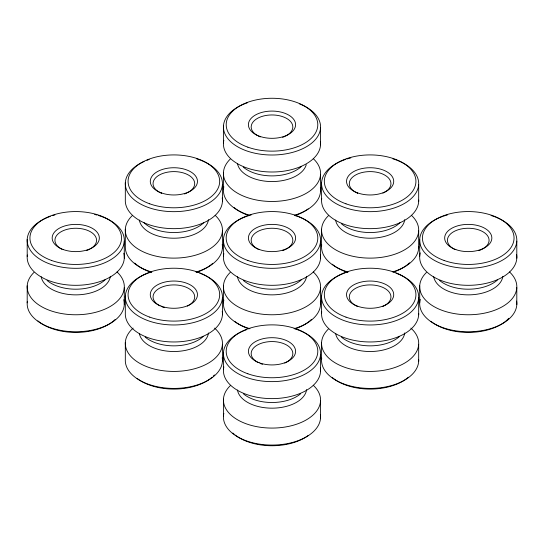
<?xml version="1.0" encoding="UTF-8"?>
<svg xmlns="http://www.w3.org/2000/svg" width="544" height="544" viewBox="0 0 544 544"><rect width="100%" height="100%" fill="white"/><g stroke="black" fill="none" stroke-linecap="round" stroke-linejoin="round"><path stroke-width="0.82" d="M516.8 241.155L516.8 258.148M516.8 287.613L516.8 304.606M419.71 239.394L419.71 256.387M419.71 285.852L419.71 302.845M418.676 184.504L418.676 201.498M418.676 230.955L418.676 247.955M418.676 297.806L418.676 314.806M418.676 344.264L418.676 361.257M321.579 182.743L321.579 199.736M321.579 229.194L321.579 246.194M321.579 296.045L321.579 313.045M321.579 342.502L321.579 359.496M320.545 127.847L320.545 144.847M320.545 174.304L320.545 191.298M320.545 241.155L320.545 258.148M320.545 287.613L320.545 304.606M320.545 354.464L320.545 371.457M320.545 400.914L320.545 417.914M223.455 126.086L223.455 143.086M223.455 172.543L223.455 189.536M223.455 239.394L223.455 256.387M223.455 285.852L223.455 302.845M223.455 352.702L223.455 369.696M223.455 399.153L223.455 416.153M222.421 184.504L222.421 201.498M222.421 230.955L222.421 247.955M222.421 297.806L222.421 314.806M222.421 344.264L222.421 361.257M125.324 182.743L125.324 199.736A48.572 28.043 0 0 0 175.399 228.643A48.572 28.043 0 0 0 222.231 197.975M125.324 229.194L125.324 246.194A48.572 28.043 0 0 0 151.824 272.061M125.324 296.045L125.324 313.045A48.572 28.043 0 0 0 175.399 341.952A48.572 28.043 0 0 0 222.231 311.284M125.324 342.502L125.324 359.496A48.572 28.043 0 0 0 175.399 388.409A48.572 28.043 0 0 0 222.231 357.741M124.29 241.155L124.29 258.148M124.29 287.613L124.29 304.606M27.2 239.394L27.2 256.387M27.2 285.852L27.2 302.845M299.302 103.775A48.572 28.043 0 0 1 307.754 145.948A48.572 28.043 0 0 1 234.253 144.616A48.572 28.043 0 0 1 247.275 102.83M257.591 135.64A20.815 12.016 0 0 1 257.489 118.354A20.815 12.016 0 0 1 287.422 118.898A20.815 12.016 0 0 1 285.437 136.15M284.757 136.462A20.815 12.016 0 0 1 282.594 137.312M260.297 136.904A20.815 12.016 0 0 1 258.237 135.98M313.276 158.644A48.572 28.043 0 0 1 303.865 194.589A48.572 28.043 0 0 1 240.91 194.97A48.572 28.043 0 0 1 230.194 159.147M320.355 187.782A48.572 28.043 0 0 1 294.44 215.288M249.179 215.172A48.572 28.043 0 0 1 223.849 186.728M320.355 141.324A48.572 28.043 0 0 1 271.082 171.999A48.572 28.043 0 0 1 223.849 140.277M306.265 164.662A34.694 20.033 0 0 1 270.912 181.546A34.694 20.033 0 0 1 237.463 163.411M301.294 166.593A34.694 20.033 0 0 1 243.304 167.117M308.183 208.889A45.798 26.438 0 0 1 295.31 215.444M249.043 215.567A45.798 26.438 0 0 1 234.124 207.55M397.426 160.426A48.572 28.043 0 0 1 405.878 202.599A48.572 28.043 0 0 1 332.384 201.266A48.572 28.043 0 0 1 345.399 159.487M346.916 158.991A48.572 28.043 0 0 1 350.839 157.882M392.952 158.868A48.572 28.043 0 0 1 396.705 160.147M357.714 193.27A20.815 12.016 0 0 1 354.606 175.61A20.815 12.016 0 0 1 385.349 175.426A20.815 12.016 0 0 1 382.888 193.12M411.407 215.302A48.572 28.043 0 0 1 401.996 251.24A48.572 28.043 0 0 1 339.034 251.62A48.572 28.043 0 0 1 328.318 215.805M418.69 246.548A48.572 28.043 0 0 1 392.564 271.946M348.078 272.061A48.572 28.043 0 0 1 321.722 244.786M418.69 200.09A48.572 28.043 0 0 1 368.601 228.643A48.572 28.043 0 0 1 321.722 198.329M404.729 219.647A34.694 20.033 0 0 1 370.491 238.211A34.694 20.033 0 0 1 335.587 220.062M409.544 262.8A45.798 26.438 0 0 1 393.441 272.095M347.167 272.218A45.798 26.438 0 0 1 332.248 264.2M399.99 222.714A34.694 20.033 0 0 1 341.435 223.774M495.557 217.083A48.572 28.043 0 0 1 505.349 258.373A48.572 28.043 0 0 1 433.201 259.685A48.572 28.043 0 0 1 438.484 218.117M439.178 217.811A48.572 28.043 0 0 1 442.782 216.396M443.53 216.138A48.572 28.043 0 0 1 447.379 214.955M491.076 215.519A48.572 28.043 0 0 1 494.829 216.804M454.485 249.288A20.815 12.016 0 0 1 453.329 231.894A20.815 12.016 0 0 1 483.48 232.077A20.815 12.016 0 0 1 481.692 249.451M481.012 249.771A20.815 12.016 0 0 1 478.849 250.621M509.531 271.952A48.572 28.043 0 0 1 500.12 307.89A48.572 28.043 0 0 1 437.165 308.271A48.572 28.043 0 0 1 426.448 272.456M516.61 301.09A48.572 28.043 0 0 1 466.725 331.752A48.572 28.043 0 0 1 420.281 299.343M516.61 254.633A48.572 28.043 0 0 1 466.725 285.301A48.572 28.043 0 0 1 420.281 252.885M502.853 276.298A34.694 20.033 0 0 1 468.615 294.862A34.694 20.033 0 0 1 433.718 276.719M508.79 318.288A45.798 26.438 0 0 1 430.923 321.307M497.549 279.902A34.694 20.033 0 0 1 439.559 280.425M201.171 160.426A48.572 28.043 0 0 1 210.97 201.722A48.572 28.043 0 0 1 138.815 203.028A48.572 28.043 0 0 1 144.106 161.466M146.934 160.29A48.572 28.043 0 0 1 149.151 159.487M196.697 158.868A48.572 28.043 0 0 1 200.45 160.147M161.466 193.27A20.815 12.016 0 0 1 158.161 175.739A20.815 12.016 0 0 1 188.693 175.182A20.815 12.016 0 0 1 187.306 192.8M186.633 193.12A20.815 12.016 0 0 1 184.47 193.963M215.152 215.302A48.572 28.043 0 0 1 205.741 251.24A48.572 28.043 0 0 1 142.786 251.62A48.572 28.043 0 0 1 132.07 215.805M222.231 244.433A48.572 28.043 0 0 1 196.309 271.946M208.474 219.647A34.694 20.033 0 0 1 174.236 238.211A34.694 20.033 0 0 1 139.332 220.062M212.69 263.364A45.798 26.438 0 0 1 197.186 272.095M150.919 272.218A45.798 26.438 0 0 1 136.544 264.656M136 264.2A45.798 26.438 0 0 1 134.749 263.085M203.735 222.714A34.694 20.033 0 0 1 144.01 222.714M299.302 217.083A48.572 28.043 0 0 1 307.952 259.134A48.572 28.043 0 0 1 234.62 258.182A48.572 28.043 0 0 1 246.527 216.396M247.275 216.138A48.572 28.043 0 0 1 251.124 214.955M294.821 215.519A48.572 28.043 0 0 1 298.574 216.804M258.237 249.288A20.815 12.016 0 0 1 257.91 231.424A20.815 12.016 0 0 1 288.714 233.111A20.815 12.016 0 0 1 282.594 250.621M313.276 271.952A48.572 28.043 0 0 1 303.865 307.89A48.572 28.043 0 0 1 240.91 308.271A48.572 28.043 0 0 1 230.194 272.456M320.355 301.09A48.572 28.043 0 0 1 294.44 328.596M249.948 328.712A48.572 28.043 0 0 1 223.849 300.036M320.355 254.633A48.572 28.043 0 0 1 271.082 285.308A48.572 28.043 0 0 1 223.849 253.579M306.598 276.298A34.694 20.033 0 0 1 272.36 294.862A34.694 20.033 0 0 1 237.463 276.719M311.42 319.45A45.798 26.438 0 0 1 295.31 328.753M249.043 328.868A45.798 26.438 0 0 1 234.668 321.307M301.294 279.902A34.694 20.033 0 0 1 243.304 280.425M395.971 273.183A48.572 28.043 0 0 1 406.844 315.282A48.572 28.043 0 0 1 333.125 315.092A48.572 28.043 0 0 1 344.658 273.047M345.399 272.789A48.572 28.043 0 0 1 347.691 272.054M357.714 306.578A20.815 12.016 0 0 1 354.606 288.918A20.815 12.016 0 0 1 385.349 288.728A20.815 12.016 0 0 1 382.888 306.422M410.863 328.107A48.572 28.043 0 0 1 402.499 364.29A48.572 28.043 0 0 1 339.3 365.051A48.572 28.043 0 0 1 328.318 329.106M418.69 359.849A48.572 28.043 0 0 1 368.601 388.409A48.572 28.043 0 0 1 321.722 358.095M418.69 313.392A48.572 28.043 0 0 1 368.601 341.952A48.572 28.043 0 0 1 321.722 311.637M404.729 332.955A34.694 20.033 0 0 1 370.491 351.512A34.694 20.033 0 0 1 335.587 333.37M408.326 377.23A45.798 26.438 0 0 1 332.248 377.509M399.418 336.552A34.694 20.033 0 0 1 341.435 337.076M98.566 215.519A48.572 28.043 0 0 1 113.948 257.591A48.572 28.043 0 0 1 39.508 258.944A48.572 28.043 0 0 1 50.279 216.396M52.537 215.642A48.572 28.043 0 0 1 54.869 214.955M94.636 214.438A48.572 28.043 0 0 1 97.016 215.064M61.982 249.288A20.815 12.016 0 0 1 60.425 232.138A20.815 12.016 0 0 1 90.154 231.601A20.815 12.016 0 0 1 90.467 248.771M89.835 249.118A20.815 12.016 0 0 1 86.34 250.621M117.028 271.952A48.572 28.043 0 0 1 107.61 307.89A48.572 28.043 0 0 1 44.656 308.271A48.572 28.043 0 0 1 33.939 272.456M123.808 299.69A48.572 28.043 0 0 1 77.275 331.752A48.572 28.043 0 0 1 27.336 301.437M123.808 253.232A48.572 28.043 0 0 1 77.275 285.301A48.572 28.043 0 0 1 27.336 254.98M110.344 276.298A34.694 20.033 0 0 1 76.112 294.862A34.694 20.033 0 0 1 41.208 276.719M115.165 319.45A45.798 26.438 0 0 1 37.869 320.851M105.611 279.364A34.694 20.033 0 0 1 47.049 280.425M199.716 273.183A48.572 28.043 0 0 1 210.589 315.282A48.572 28.043 0 0 1 136.87 315.092A48.572 28.043 0 0 1 148.403 273.047M149.151 272.789A48.572 28.043 0 0 1 151.436 272.054M195.922 271.939A48.572 28.043 0 0 1 198.22 272.66M160.106 305.939A20.815 12.016 0 0 1 158.95 288.551A20.815 12.016 0 0 1 189.094 288.728A20.815 12.016 0 0 1 187.306 306.109M164.424 307.632A20.815 12.016 0 0 1 162.173 306.864M214.608 328.107A48.572 28.043 0 0 1 205.741 364.548A48.572 28.043 0 0 1 142.011 364.548A48.572 28.043 0 0 1 133.137 328.114M208.474 332.955A34.694 20.033 0 0 1 174.236 351.512A34.694 20.033 0 0 1 139.332 333.37M214.411 374.945A45.798 26.438 0 0 1 213.289 376.101M212.072 377.23A45.798 26.438 0 0 1 137.108 378.406M203.164 336.552A34.694 20.033 0 0 1 145.18 337.076M300.016 330.67A48.572 28.043 0 0 1 308.91 371.81A48.572 28.043 0 0 1 237.143 373.109A48.572 28.043 0 0 1 241.55 331.731M242.23 331.425A48.572 28.043 0 0 1 246.527 329.705M294.052 328.596A48.572 28.043 0 0 1 299.302 330.385M258.237 362.596A20.815 12.016 0 0 1 257.278 345.08A20.815 12.016 0 0 1 287.613 345.63A20.815 12.016 0 0 1 284.757 363.079M262.548 364.29A20.815 12.016 0 0 1 260.297 363.521M313.276 385.261A48.572 28.043 0 0 1 303.865 421.199A48.572 28.043 0 0 1 240.91 421.58A48.572 28.043 0 0 1 230.194 385.764M320.355 414.392A48.572 28.043 0 0 1 271.082 445.067A48.572 28.043 0 0 1 223.849 413.345M320.355 367.934A48.572 28.043 0 0 1 271.082 398.616A48.572 28.043 0 0 1 223.849 366.887M306.598 389.606A34.694 20.033 0 0 1 272.36 408.17A34.694 20.033 0 0 1 237.463 390.021M300.696 393.734A34.694 20.033 0 0 1 243.304 393.734M308.183 435.506A45.798 26.438 0 0 1 235.232 435.064M234.124 434.16A45.798 26.438 0 0 1 232.88 433.044M247.867 147.172A45.798 26.438 0 0 0 317.771 125.535A45.798 26.438 0 0 0 250.362 101.402A45.798 26.438 0 0 0 247.867 147.172M259.57 136.279A23.589 13.62 0 0 0 295.582 125.127A23.589 13.62 0 0 0 260.855 112.696A23.589 13.62 0 0 0 259.57 136.279M345.998 203.823A45.798 26.438 0 0 0 415.902 182.186A45.798 26.438 0 0 0 348.486 158.052A45.798 26.438 0 0 0 345.998 203.823M357.694 192.93A23.589 13.62 0 0 0 393.706 181.784A23.589 13.62 0 0 0 358.979 169.354A23.589 13.62 0 0 0 357.694 192.93M444.122 260.481A45.798 26.438 0 0 0 514.026 238.836A45.798 26.438 0 0 0 446.61 214.703A45.798 26.438 0 0 0 444.122 260.481M455.824 249.58A23.589 13.62 0 0 0 491.83 238.435A23.589 13.62 0 0 0 457.103 226.005A23.589 13.62 0 0 0 455.824 249.58M149.743 203.823A45.798 26.438 0 0 0 219.647 182.186A45.798 26.438 0 0 0 152.232 158.052A45.798 26.438 0 0 0 149.743 203.823M161.439 192.93A23.589 13.62 0 0 0 197.452 181.784A23.589 13.62 0 0 0 162.724 169.354A23.589 13.62 0 0 0 161.439 192.93M247.867 260.481A45.798 26.438 0 0 0 317.771 238.836A45.798 26.438 0 0 0 250.362 214.703A45.798 26.438 0 0 0 247.867 260.481M259.57 249.58A23.589 13.62 0 0 0 295.582 238.435A23.589 13.62 0 0 0 260.855 226.005A23.589 13.62 0 0 0 259.57 249.58M345.998 317.132A45.798 26.438 0 0 0 415.902 295.494A45.798 26.438 0 0 0 348.486 271.361A45.798 26.438 0 0 0 345.998 317.132M357.694 306.238A23.589 13.62 0 0 0 393.706 295.086A23.589 13.62 0 0 0 358.979 282.656A23.589 13.62 0 0 0 357.694 306.238M51.612 260.481A45.798 26.438 0 0 0 121.516 238.836A45.798 26.438 0 0 0 54.108 214.703A45.798 26.438 0 0 0 51.612 260.481M63.315 249.58A23.589 13.62 0 0 0 99.328 238.435A23.589 13.62 0 0 0 64.6 226.005A23.589 13.62 0 0 0 63.315 249.58M149.743 317.132A45.798 26.438 0 0 0 219.647 295.494A45.798 26.438 0 0 0 152.232 271.361A45.798 26.438 0 0 0 149.743 317.132M161.439 306.238A23.589 13.62 0 0 0 197.452 295.086A23.589 13.62 0 0 0 162.724 282.656A23.589 13.62 0 0 0 161.439 306.238M247.867 373.782A45.798 26.438 0 0 0 317.771 352.145A45.798 26.438 0 0 0 250.362 328.012A45.798 26.438 0 0 0 247.867 373.782M259.57 362.889A23.589 13.62 0 0 0 295.582 351.744A23.589 13.62 0 0 0 260.855 339.313A23.589 13.62 0 0 0 259.57 362.889"/></g></svg>
